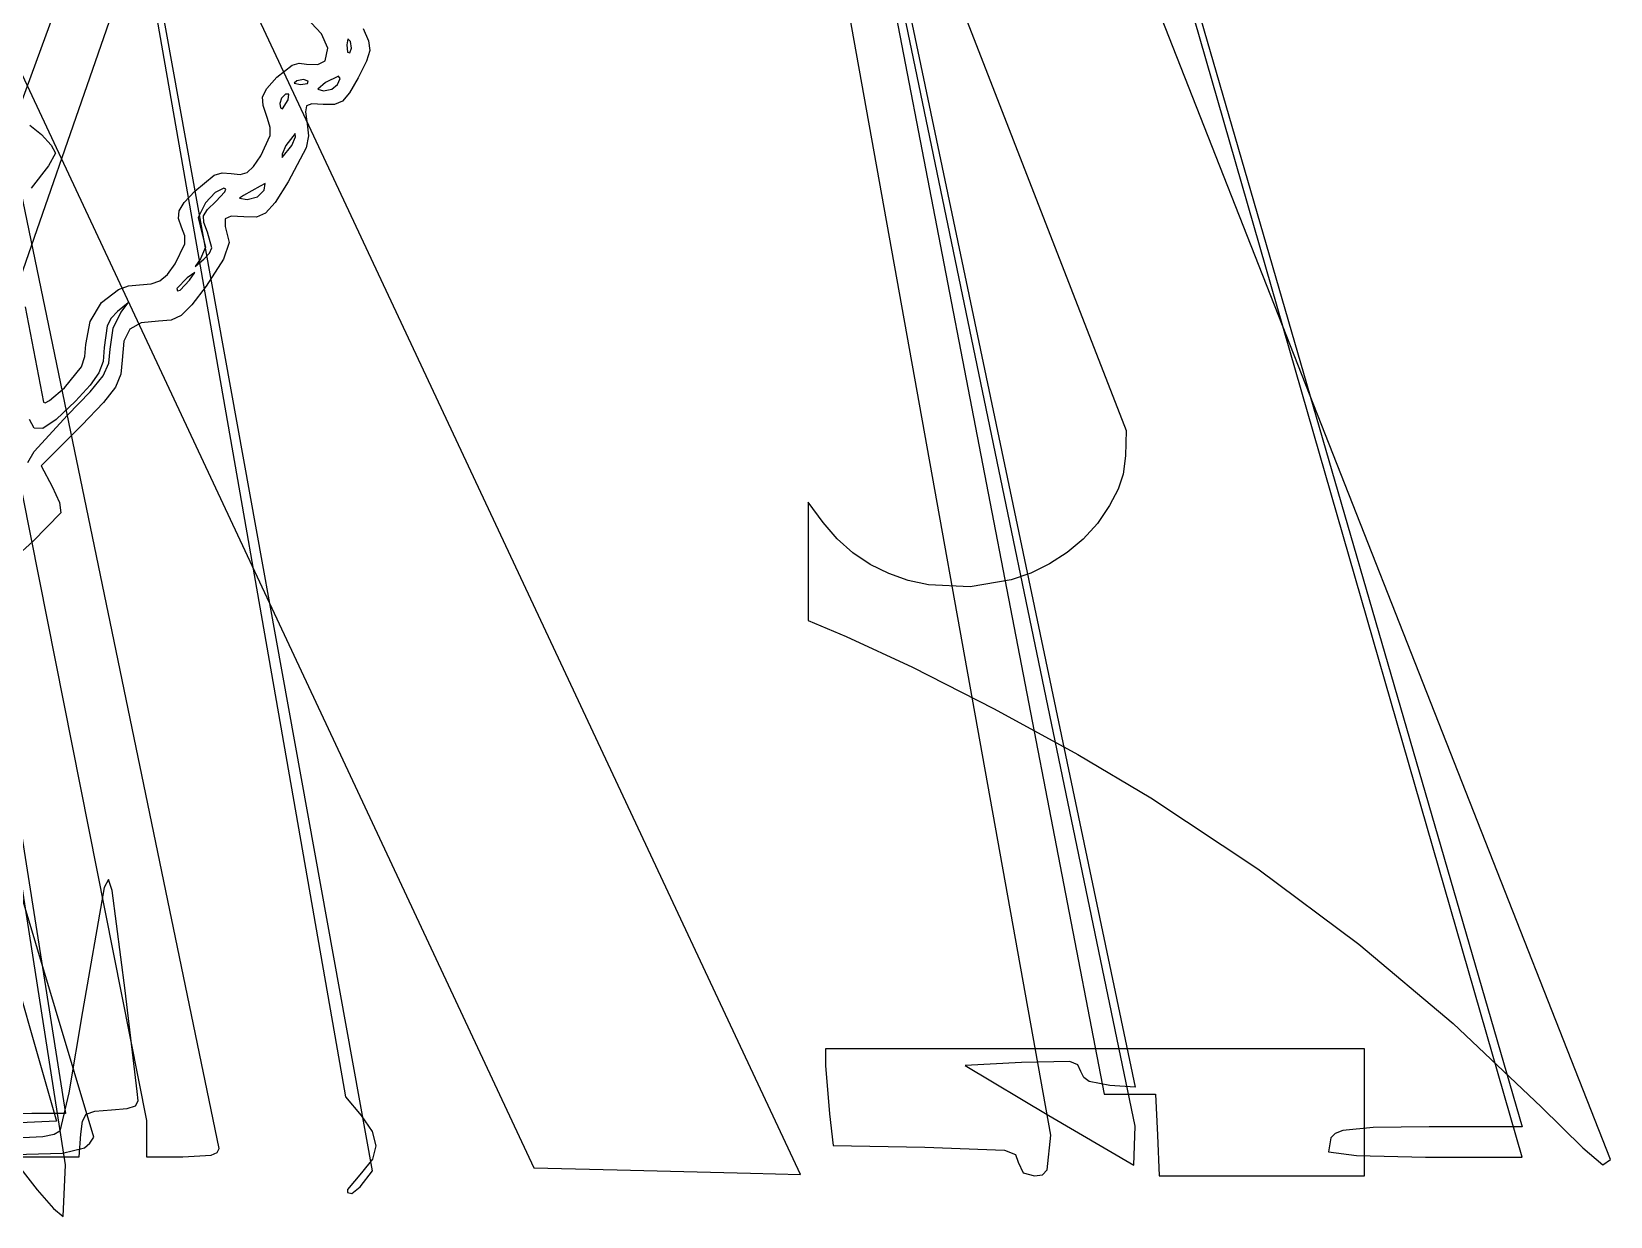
# Model space of a CAD drawing. Extents: x -109 to 333, y -74 to 385.
# Drawn here: x 234.6 to 332.7, y -1.8 to 71.8 of the extents above; entities that cross this region are included whole.
import ezdxf

# ---------------------------------------------------------------- set-up
doc = ezdxf.new("R2010")
doc.units = 0

msp = doc.modelspace()

# ---------------------------------------------------------------- linework, layer by layer
at = {"layer": 'Image'}
for p, q in [((184.73435, 291.253947), (241.699, 4.14719)), ((207.647886, 291.25081), (302.569, 47.0199)), ((246.21378, 2.423078), (186.7637, 289.529834)), ((204.60509, 288.243247), (254.066, 5.63387)), ((192.40838, 284.668435), (236.679, 4.59388)), ((236.678967, 1.39537), (192.40838, 284.668435)), ((255.754024, 1.02424), (204.56632, 283.63362)), ((252.99237, 259.457269), (327.177, 3.75506)), ((327.177, 1.87358), (252.99237, 259.457269)), ((254.684448, 247.039021), (301.197, 5.79093)), ((297.887957, 3.250942), (254.573196, 244.499021)), ((332.651688, 1.735468), (237.729096, 243.051549)), ((254.497076, 237.986329), (303.133, 6.21793)), ((303.133005, 3.79364), (254.497076, 237.986329)), ((157.413255, 232.562233), (265.778, 1.20519)), ((282.32748, 0.807655), (175.6594, 228.40397)), ((173.241388, 223.520368), (236.117, 4.12351)), ((238.426695, 3.122401), (172.71685, 222.519258)), ((263.75752, 142.240785), (215.174, 3.02765)), ((210.14608, 2.463207), (261.13525, 141.676341)), ((252.5842, 71.64924), (251.623807, 72.673704)), ((252.970966, 70.75876), (252.5842, 71.64924)), ((255.168603, 71.995487), (255.501343, 71.222663)), ((252.797906, 69.982648), (252.970966, 70.75876)), ((254.225955, 71.354476), (254.15057, 70.963842)), ((254.15057, 70.963842), (254.196357, 70.521265)), ((254.3779, 71.1912), (254.225955, 71.354476)), ((254.34821, 70.469953), (254.450706, 70.775607)), ((254.450706, 70.775607), (254.3779, 71.1912)), ((254.3779, 71.1912), (254.3779, 71.1912)), ((255.578012, 70.627003), (255.372323, 69.949063)), ((255.501343, 71.222663), (255.578012, 70.627003)), ((249.810916, 68.963487), (250.75239, 69.718463)), ((250.75239, 69.718463), (251.187901, 69.825829)), ((251.187901, 69.825829), (251.651346, 69.775807)), ((251.651346, 69.775807), (252.353095, 69.744036)), ((252.353095, 69.744036), (252.797906, 69.982648)), ((254.196357, 70.521265), (254.34821, 70.469953)), ((255.372323, 69.949063), (254.857989, 68.929397)), ((249.188209, 68.259172), (249.810916, 68.963487)), ((251.039813, 68.743456), (250.876537, 68.591521)), ((251.455406, 68.816273), (251.039813, 68.743456)), ((251.76106, 68.713766), (251.455406, 68.816273)), ((251.709759, 68.561913), (251.76106, 68.713766)), ((251.76106, 68.713766), (251.76106, 68.713766)), ((253.643952, 69.035757), (252.825555, 68.643804)), ((253.57206, 68.51147), (253.734528, 68.885441)), ((253.734528, 68.885441), (253.643952, 69.035757)), ((254.857989, 68.929397), (254.318885, 67.982024)), ((248.919648, 67.753224), (249.188209, 68.259172)), ((248.952655, 67.211869), (248.919648, 67.753224)), ((250.353316, 67.919497), (250.090599, 67.653122)), ((250.555433, 67.917486), (250.353316, 67.919497)), ((250.5012, 67.565421), (250.555433, 67.917486)), ((250.876537, 68.591521), (251.267171, 68.516126)), ((251.267171, 68.516126), (251.709759, 68.561913)), ((252.825555, 68.643804), (252.346222, 68.209588)), ((252.346222, 68.209588), (252.709872, 68.110122)), ((252.709872, 68.110122), (253.216478, 68.228013)), ((253.216478, 68.228013), (253.57206, 68.51147)), ((253.57206, 68.51147), (253.57206, 68.51147)), ((254.318885, 67.982024), (253.876262, 67.464893)), ((249.234647, 66.401337), (248.952655, 67.211869)), ((250.090599, 67.653122), (249.981319, 67.335523)), ((249.981319, 67.335523), (250.027372, 67.05142)), ((250.027372, 67.05142), (250.147449, 67.00303)), ((250.147449, 67.00303), (250.5012, 67.565421)), ((250.5012, 67.565421), (250.5012, 67.565421)), ((251.644189, 67.183314), (251.5771, 66.808277)), ((251.5771, 66.808277), (251.69445, 66.067927)), ((251.984736, 67.300552), (251.644189, 67.183314)), ((252.687759, 67.267507), (251.984736, 67.300552)), ((253.381944, 67.264542), (252.687759, 67.267507)), ((253.876262, 67.464893), (253.381944, 67.264542)), ((234.461051, 65.984559), (235.175726, 65.411789)), ((249.390675, 65.845056), (249.234647, 66.401337)), ((249.382669, 65.335612), (249.390675, 65.845056)), ((251.69445, 66.067927), (251.762998, 65.318736)), ((235.175726, 65.411789), (235.794526, 64.75028)), ((235.794526, 64.75028), (236.058367, 64.239844)), ((248.805162, 64.082687), (249.382669, 65.335612)), ((250.94788, 65.476145), (250.356964, 64.723544)), ((250.73325, 64.723544), (250.962443, 65.25507)), ((250.962443, 65.25507), (250.94788, 65.476145)), ((251.762998, 65.318736), (251.626675, 64.582484)), ((236.058367, 64.239844), (235.611394, 63.456997)), ((248.351001, 63.417263), (248.805162, 64.082687)), ((250.356964, 64.723544), (250.127761, 64.192042)), ((250.127761, 64.192042), (250.142334, 63.970971)), ((250.142334, 63.970971), (250.73325, 64.723544)), ((251.626675, 64.582484), (250.5164, 62.467477)), ((250.73325, 64.723544), (250.73325, 64.723544)), ((235.611394, 63.456997), (234.536767, 62.069924)), ((244.702672, 61.890547), (245.904994, 62.878279)), ((245.904994, 62.878279), (246.413582, 63.017543)), ((246.413582, 63.017543), (246.971932, 62.973607)), ((246.971932, 62.973607), (247.525662, 62.918225)), ((247.525662, 62.918225), (247.954926, 63.04761)), ((247.954926, 63.04761), (248.351001, 63.417263)), ((244.048149, 61.172918), (244.702672, 61.890547)), ((245.980635, 61.802754), (245.3701, 61.158187)), ((246.52157, 62.077751), (245.980635, 61.802754)), ((246.019836, 61.235375), (246.576858, 61.835189)), ((246.633984, 62.014948), (246.52157, 62.077751)), ((246.576858, 61.835189), (246.633984, 62.014948)), ((248.767763, 62.193331), (247.724333, 61.605378)), ((248.605458, 61.52715), (249.00974, 61.954656)), ((249.089623, 62.353594), (248.767763, 62.193331)), ((249.00974, 61.954656), (249.089623, 62.353594)), ((249.00974, 61.954656), (249.00974, 61.954656)), ((250.5164, 62.467477), (249.693219, 61.185064)), ((243.730082, 60.656527), (244.048149, 61.172918)), ((245.3701, 61.158187), (244.920097, 60.242193)), ((245.495604, 60.743971), (246.019836, 61.235375)), ((247.724333, 61.605378), (247.494442, 61.440151)), ((247.494442, 61.440151), (247.96631, 61.366703)), ((247.96631, 61.366703), (248.605458, 61.52715)), ((249.693219, 61.185064), (249.105974, 60.510188)), ((243.695781, 60.195163), (243.730082, 60.656527)), ((243.892554, 59.642617), (243.695781, 60.195163)), ((244.920097, 60.242193), (245.143194, 59.299697)), ((245.25832, 60.351658), (245.495604, 60.743971)), ((245.27212, 59.92736), (245.25832, 60.351658)), ((245.50114, 59.340005), (245.27212, 59.92736)), ((246.602785, 60.171191), (246.592193, 59.680449)), ((246.960823, 60.322166), (246.602785, 60.171191)), ((247.75077, 60.280397), (246.960823, 60.322166)), ((248.532534, 60.267187), (247.75077, 60.280397)), ((249.105974, 60.510188), (248.532534, 60.267187)), ((244.086363, 59.100685), (243.892554, 59.642617)), ((244.097165, 58.619984), (244.086363, 59.100685)), ((245.143194, 59.299697), (245.382483, 58.407012)), ((245.501136, 59.339919), (245.50114, 59.340005)), ((245.771067, 58.367499), (245.501136, 59.339919)), ((246.592193, 59.680449), (246.844583, 58.702917)), ((243.48686, 57.380097), (244.097165, 58.619984)), ((245.382483, 58.407012), (245.071312, 57.679237)), ((245.270871, 57.654119), (245.62385, 58.026848)), ((245.62385, 58.026848), (245.771067, 58.367499)), ((246.844583, 58.702917), (246.488218, 57.668689)), ((243.003903, 56.715704), (243.48686, 57.380097)), ((245.071312, 57.679237), (244.740964, 57.199403)), ((244.740964, 57.199403), (245.270871, 57.654119)), ((246.488218, 57.668689), (245.409373, 55.974757)), ((239.975853, 55.775693), (240.598713, 55.995276)), ((240.598713, 55.995276), (241.26589, 56.073437)), ((241.26589, 56.073437), (242.000994, 56.125675)), ((242.000994, 56.125675), (242.544473, 56.318663)), ((242.544473, 56.318663), (243.003903, 56.715704)), ((244.242929, 56.493071), (243.58442, 55.834562)), ((243.800369, 55.741584), (244.384999, 56.351)), ((244.713305, 56.821365), (244.242929, 56.493071)), ((244.384999, 56.351), (244.385, 56.351)), ((244.385, 56.351), (244.713305, 56.821365)), ((245.409373, 55.974757), (244.5168, 54.81832)), ((238.202763, 53.791153), (238.91812, 54.973865)), ((238.91812, 54.973865), (239.975853, 55.775693)), ((240.573911, 54.940088), (239.915978, 54.411211)), ((240.104107, 54.34582), (240.573911, 54.940088)), ((243.58442, 55.834562), (243.640383, 55.696451)), ((243.640383, 55.696451), (243.800369, 55.741584)), ((234.160487, 54.709064), (235.305777, 48.780394)), ((239.521559, 53.996206), (239.259643, 53.512008)), ((239.915978, 54.411211), (239.521559, 53.996206)), ((239.630898, 53.365654), (240.104107, 54.34582)), ((243.854632, 54.165484), (243.232092, 53.876365)), ((244.5168, 54.81832), (243.854632, 54.165484)), ((237.93985, 52.350757), (238.202763, 53.791153)), ((239.259643, 53.512008), (239.069312, 52.166361)), ((239.445598, 52.07794), (239.630898, 53.365654)), ((240.672473, 53.303339), (240.305088, 52.559899)), ((241.367645, 53.696228), (240.672473, 53.303339)), ((242.458403, 53.811077), (241.367645, 53.696228)), ((243.232092, 53.876365), (242.458403, 53.811077)), ((237.880519, 51.606289), (237.939877, 52.350756)), ((237.939877, 52.350756), (237.93985, 52.350757)), ((239.069312, 52.166361), (239.006942, 51.309257)), ((239.367933, 51.203046), (239.445598, 52.07794)), ((240.305088, 52.559899), (240.197693, 51.393397)), ((237.671836, 50.973896), (237.880519, 51.606289)), ((239.006942, 51.309257), (238.75522, 50.590111)), ((239.017273, 50.408636), (239.367933, 51.203046)), ((240.197693, 51.393397), (240.123414, 50.506205)), ((236.622827, 49.671736), (237.671836, 50.973896)), ((238.217123, 49.42147), (239.017273, 50.408636)), ((238.75522, 50.590111), (238.217229, 49.826999)), ((240.123414, 50.506205), (239.790126, 49.713683)), ((235.692658, 48.883345), (236.622827, 49.671736)), ((236.790988, 47.96831), (238.217123, 49.42147)), ((238.217229, 49.826999), (237.296052, 48.838001)), ((239.790126, 49.713683), (239.032157, 48.749061)), ((235.305777, 48.780394), (235.4097, 48.731568)), ((235.4097, 48.731568), (235.692658, 48.883345)), ((237.296052, 48.838001), (236.089827, 47.700758)), ((239.032157, 48.749061), (237.683833, 47.345567)), ((234.733849, 47.159253), (234.436832, 47.696191)), ((234.722433, 45.711751), (236.790988, 47.96831)), ((235.260303, 47.150976), (234.733849, 47.159253)), ((237.683833, 47.345567), (235.169943, 44.812257)), ((236.089827, 47.700758), (235.260303, 47.150976)), ((302.569, 47.0199), (302.531905, 45.449153)), ((234.342769, 45.02386), (234.722433, 45.711751)), ((302.531905, 45.449153), (302.384317, 44.313653)), ((235.169943, 44.812257), (235.854444, 43.541267)), ((302.384317, 44.313653), (302.071784, 43.364958)), ((235.854444, 43.541267), (236.294922, 42.534695)), ((302.071784, 43.364958), (301.53985, 42.35463)), ((236.294922, 42.534695), (236.392754, 41.899467)), ((283.74795, 41.29351), (282.814952, 42.55799)), ((282.814952, 42.55799), (282.815, 38.8819)), ((301.53985, 42.35463), (300.780019, 41.244917)), ((236.392754, 41.899467), (234.641038, 40.121623)), ((284.612483, 40.280675), (283.74795, 41.29351)), ((300.780019, 41.244917), (299.893284, 40.269555)), ((285.589961, 39.416495), (284.612483, 40.280675)), ((299.893284, 40.269555), (298.896775, 39.429566)), ((234.641038, 40.121623), (230.977084, 36.795898)), ((286.663251, 38.699949), (285.589961, 39.416495)), ((298.896775, 39.429566), (297.807626, 38.72597)), ((282.815, 38.8819), (282.815, 35.2059)), ((287.815221, 38.130016), (286.663251, 38.699949)), ((297.807626, 38.72597), (296.642969, 38.159791)), ((289.02874, 37.705673), (287.815221, 38.130016)), ((290.286675, 37.425898), (289.02874, 37.705673)), ((292.867265, 37.295968), (290.286675, 37.425898)), ((295.419934, 37.73205), (292.867265, 37.295968)), ((296.642969, 38.159791), (295.419934, 37.73205)), ((282.815, 35.2059), (285.16684, 34.221284)), ((285.16684, 34.221284), (289.297158, 32.316874)), ((289.297158, 32.316874), (294.363167, 29.7294)), ((294.363167, 29.7294), (299.563288, 26.883119)), ((299.563288, 26.883119), (304.09594, 24.202284)), ((304.09594, 24.202284), (310.753789, 19.78827)), ((310.753789, 19.78827), (317.018464, 15.11268)), ((239.354252, 19.131513), (239.080017, 18.633736)), ((239.583958, 18.44559), (239.354252, 19.131513)), ((239.080017, 18.633736), (237.736957, 10.919666)), ((240.383363, 12.23671), (239.583958, 18.44559)), ((317.018464, 15.11268), (322.882727, 10.181267)), ((241.131099, 5.95382), (240.383363, 12.23671)), ((237.736957, 10.919666), (236.884346, 5.864953)), ((322.882727, 10.181267), (328.33934, 4.999784)), ((300.633, 8.61315), (283.888, 8.61315)), ((283.888, 8.61315), (283.891387, 7.57834)), ((317.378, 8.61315), (300.633, 8.61315)), ((317.378, 4.66204), (317.378, 8.61315)), ((283.891387, 7.57834), (284.130824, 4.5775)), ((296.06351, 7.766386), (292.56881, 7.57824)), ((292.56881, 7.57824), (297.75684, 4.4761)), ((299.063577, 7.813168), (296.06351, 7.766386)), ((299.561958, 7.610915), (299.063577, 7.813168)), ((299.76135, 7.201942), (299.561958, 7.610915)), ((299.935987, 6.836334), (299.76135, 7.201942)), ((241.186752, 5.383395), (241.131099, 5.95382)), ((300.259703, 6.585485), (299.935987, 6.836334)), ((301.54875, 6.333641), (300.259703, 6.585485)), ((303.133, 6.21793), (301.54875, 6.333641)), ((236.884346, 5.864953), (236.321907, 3.487816)), ((239.525559, 4.82493), (240.514766, 4.910907)), ((240.514766, 4.910907), (241.024903, 5.066409)), ((241.024903, 5.066409), (241.186752, 5.383395)), ((254.066, 5.63387), (255.040202, 4.47611)), ((301.197, 5.79093), (304.396, 5.79093)), ((304.396, 5.79093), (304.507252, 3.25093)), ((328.33934, 4.999784), (330.937354, 2.454285)), ((234.584, 4.59388), (233.284152, 4.568627)), ((236.117, 4.12351), (233.849215, 4.010702)), ((236.679, 4.59388), (234.584, 4.59388)), ((237.634789, 3.29968), (237.732196, 4.110985)), ((237.732196, 4.110985), (237.96546, 4.5434)), ((237.96546, 4.5434), (238.506082, 4.735267)), ((238.506082, 4.735267), (239.525559, 4.82493)), ((241.699, 4.14719), (241.699, 3.0183)), ((255.040202, 4.47611), (255.729462, 3.472307)), ((284.130824, 4.5775), (284.366987, 2.61147)), ((297.75684, 4.4761), (303.03894, 1.37166)), ((317.378, 0.710937), (317.378, 4.66204)), ((235.258526, 3.13611), (232.805597, 3.017445)), ((235.966919, 3.283235), (235.258526, 3.13611)), ((236.321907, 3.487816), (235.966919, 3.283235)), ((237.518, 1.88857), (237.634789, 3.29968)), ((238.188713, 2.743614), (238.426695, 3.122401)), ((241.699, 3.0183), (241.699, 1.88941)), ((255.729462, 3.472307), (255.964329, 2.590384)), ((297.661546, 1.082955), (297.887957, 3.250942)), ((303.03894, 1.37166), (303.133005, 3.79364)), ((304.507252, 3.25093), (304.618532, 0.71093)), ((315.276921, 3.075049), (315.13584, 2.2191)), ((315.546831, 3.346707), (315.276921, 3.075049)), ((316.032819, 3.534596), (315.546831, 3.346707)), ((317.902517, 3.720385), (316.032819, 3.534596)), ((321.385, 3.75506), (317.902517, 3.720385)), ((327.177, 3.75506), (321.385, 3.75506)), ((233.516703, 2.047331), (236.492118, 2.125103)), ((236.492118, 2.125103), (237.855321, 2.4576)), ((237.855321, 2.4576), (238.188713, 2.743614)), ((243.956, 1.88941), (245.721711, 2.00572)), ((245.721711, 2.00572), (246.09981, 2.170353)), ((246.09981, 2.170353), (246.21378, 2.423078)), ((255.964329, 2.590384), (255.745493, 1.756286)), ((284.366987, 2.61147), (290.054207, 2.507872)), ((290.054207, 2.507872), (295.00455, 2.305917)), ((295.00455, 2.305917), (295.688591, 2.041975)), ((295.688591, 2.041975), (295.861687, 1.557608)), ((315.13584, 2.2191), (316.869179, 1.973053)), ((316.869179, 1.973053), (321.15659, 1.873581)), ((330.937354, 2.454285), (332.17414, 1.395534)), ((232.477, 1.88857), (237.518, 1.88857)), ((233.897905, 1.150095), (234.907645, -0.147221)), ((236.53461, -1.80315), (236.678967, 1.39537)), ((241.699, 1.88941), (243.956, 1.88941)), ((254.97285, 0.027643), (255.754024, 1.02424)), ((255.745493, 1.756286), (255.073645, 0.89596)), ((265.778, 1.20519), (270.95207, 1.088963)), ((270.95207, 1.088963), (279.22679, 0.890197)), ((295.861687, 1.557608), (296.161312, 0.90638)), ((297.379062, 0.771072), (297.661546, 1.082955)), ((321.15659, 1.873581), (327.177, 1.87358)), ((332.17414, 1.395534), (332.651688, 1.735468)), ((255.073645, 0.89596), (254.194625, -0.121227)), ((254.458034, -0.38687), (254.97285, 0.027643)), ((279.22679, 0.890197), (282.32748, 0.807655)), ((296.161312, 0.90638), (296.879297, 0.710942)), ((296.879297, 0.710942), (297.379062, 0.771072)), ((304.618532, 0.71093), (310.998, 0.710937)), ((310.998, 0.710937), (317.378, 0.710937)), ((234.907645, -0.147221), (235.928657, -1.303324)), ((254.194625, -0.121227), (254.193436, -0.327342)), ((254.193436, -0.327342), (254.458034, -0.38687)), ((235.928657, -1.303324), (236.53461, -1.80315))]:
    msp.add_line(p, q, dxfattribs=at)

doc.saveas('drawing.dxf')
